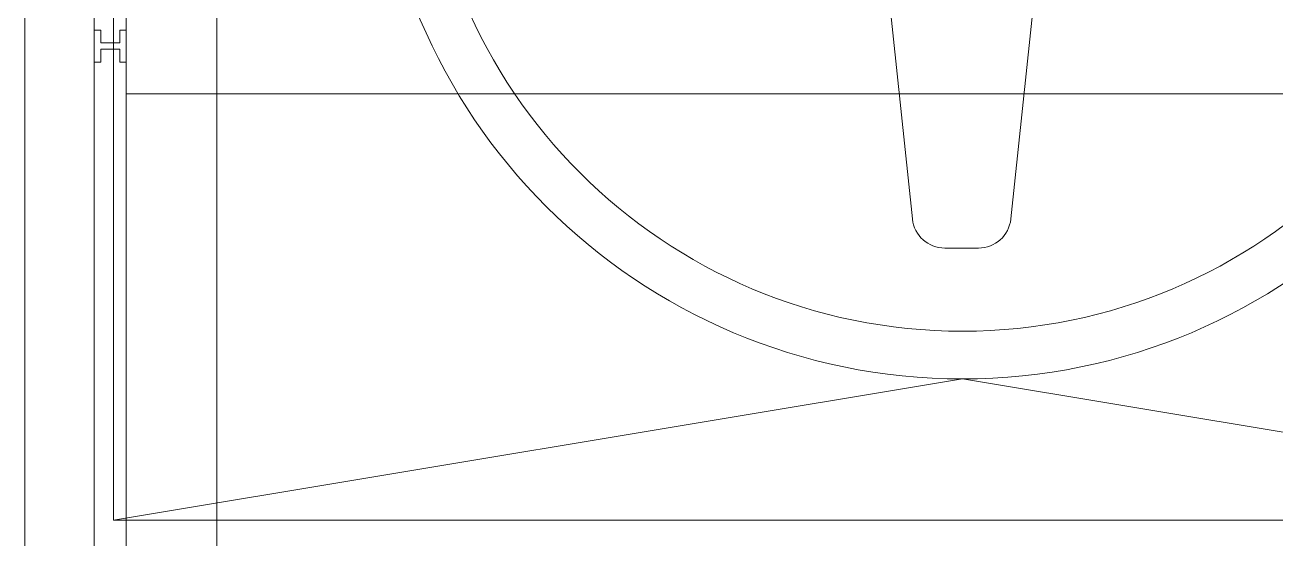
# Model space of a CAD drawing. Header units: metres. Extents: x 31.9 to 125.9, y -29 to 44.
# Drawn here: x 68.099 to 70.055, y 0.776 to 1.58 of the extents above; entities that cross this region are included whole.
import ezdxf

# ---------------------------------------------------------------- set-up
doc = ezdxf.new("R2010")
doc.units = ezdxf.units.M
doc.layers.add('A-FLOR', color=7, linetype='Continuous', lineweight=9)
doc.layers.add('M-EQPM', color=7, linetype='Continuous', lineweight=18)

# ---------------------------------------------------------------- blocks, each defined once
blk = doc.blocks.new('C_S_L_Torre - Baltimore CPSC-0817-08L - C_S_L_Torre - Baltimore CPSC-0817-08L-2352271-NIVEL 09')
at = {"layer": 'M-EQPM', "color": 1, "true_color": 0xff0000}
for p, q in [((3.46, 0.83), (-1.84, 0.83)), ((-1.84, 0.83), (3.46, 0.83)), ((0.43, 0.83), (0.38, 0.83)), ((0.38, 0.83), (0.38, 0.82)), ((0.38, 0.82), (0.38, 0.83)), ((0.38, 0.83), (0.43, 0.83)), ((0.43, 0.82), (0.43, 0.83)), ((0.43, 0.83), (0.43, 0.82)), ((0.38, 0.82), (0.4, 0.82)), ((0.4, 0.82), (0.38, 0.82)), ((0.4, 0.82), (0.4, 0.79)), ((0.4, 0.79), (0.4, 0.82)), ((0.41, 0.79), (0.41, 0.82)), ((0.41, 0.82), (0.43, 0.82)), ((0.43, 0.82), (0.41, 0.82)), ((0.41, 0.82), (0.41, 0.79)), ((-0.337, 0.8), (1.863, 0.8)), ((-0.337, 0.8), (-0.1158, -0.5275)), ((-0.337, -1.855), (-0.337, 0.8)), ((0.4, 0.79), (0.38, 0.79)), ((0.38, 0.79), (0.38, 0.78)), ((0.38, 0.78), (0.38, 0.79)), ((0.38, 0.79), (0.4, 0.79)), ((0.43, 0.79), (0.41, 0.79)), ((0.41, 0.79), (0.43, 0.79)), ((0.43, 0.78), (0.43, 0.79)), ((0.43, 0.79), (0.43, 0.78)), ((-1.84, 0.78), (3.46, 0.78)), ((3.46, 0.78), (-1.84, 0.78)), ((-1.84, 0.78), (3.46, 0.78)), ((0.33, 0.78), (-1.77, 0.78)), ((1.29, 0.78), (0.33, 0.78)), ((0.33, 0.78), (0.33, -1.82)), ((0.33, 0.78), (0.33, -1.82)), ((0.38, 0.78), (0.43, 0.78)), ((0.43, 0.78), (0.38, 0.78)), ((0.5933, -0.4011), (0.1344, -0.4494)), ((0.1344, -0.4494), (0.5933, -0.4011)), ((0.0889, -0.4999), (0.0889, -0.5527)), ((0.0889, -0.5527), (0.0889, -0.4999)), ((-0.337, -1.855), (-0.1158, -0.5275)), ((0.1344, -0.6032), (0.5933, -0.6515)), ((0.5933, -0.6515), (0.1344, -0.6032))]:
    blk.add_line(p, q, dxfattribs=at)
for centre, radius, start, end in [((0.8042, -0.5275), 0.92, 360, 180), ((0.8042, -0.5275), 0.92, 0, 180), ((0.8042, -0.5275), 0.92, 360, 180), ((0.8042, -0.5275), 0.8454, 0, 180), ((0.8042, -0.5275), 0.8454, 0, 180), ((0.1397, -0.4999), 0.0508, 96, 180), ((0.1397, -0.4999), 0.0508, 96, 180), ((0.8042, -0.5275), 0.92, 180, 360), ((0.8042, -0.5275), 0.92, 180, 360), ((0.8042, -0.5275), 0.92, 180, 360), ((0.8042, -0.5275), 0.8454, 180, 360), ((0.8042, -0.5275), 0.8454, 180, 360), ((0.1397, -0.5527), 0.0508, 180, 264), ((0.1397, -0.5527), 0.0508, 180, 264)]:
    blk.add_arc(centre, radius, start, end, dxfattribs=at)

msp = doc.modelspace()

# ---------------------------------------------------------------- linework, layer by layer
at = {"layer": 'A-FLOR', "color": 253, "true_color": 0xaaaaaa}
for p, q in [((68.099, -0.7515), (68.099, 4.6485)), ((68.399, 4.6485), (68.399, -0.7515))]:
    msp.add_line(p, q, dxfattribs=at)

# ---------------------------------------------------------------- block references
at = {"layer": 'M-EQPM', "color": 1, "true_color": 0xff0000, "rotation": 89.99999999999953}
msp.add_blockref('C_S_L_Torre - Baltimore CPSC-0817-08L - C_S_L_Torre - Baltimore CPSC-0817-08L-2352271-NIVEL 09', (69.0374, 1.1424), dxfattribs=at)

doc.saveas('drawing.dxf')
